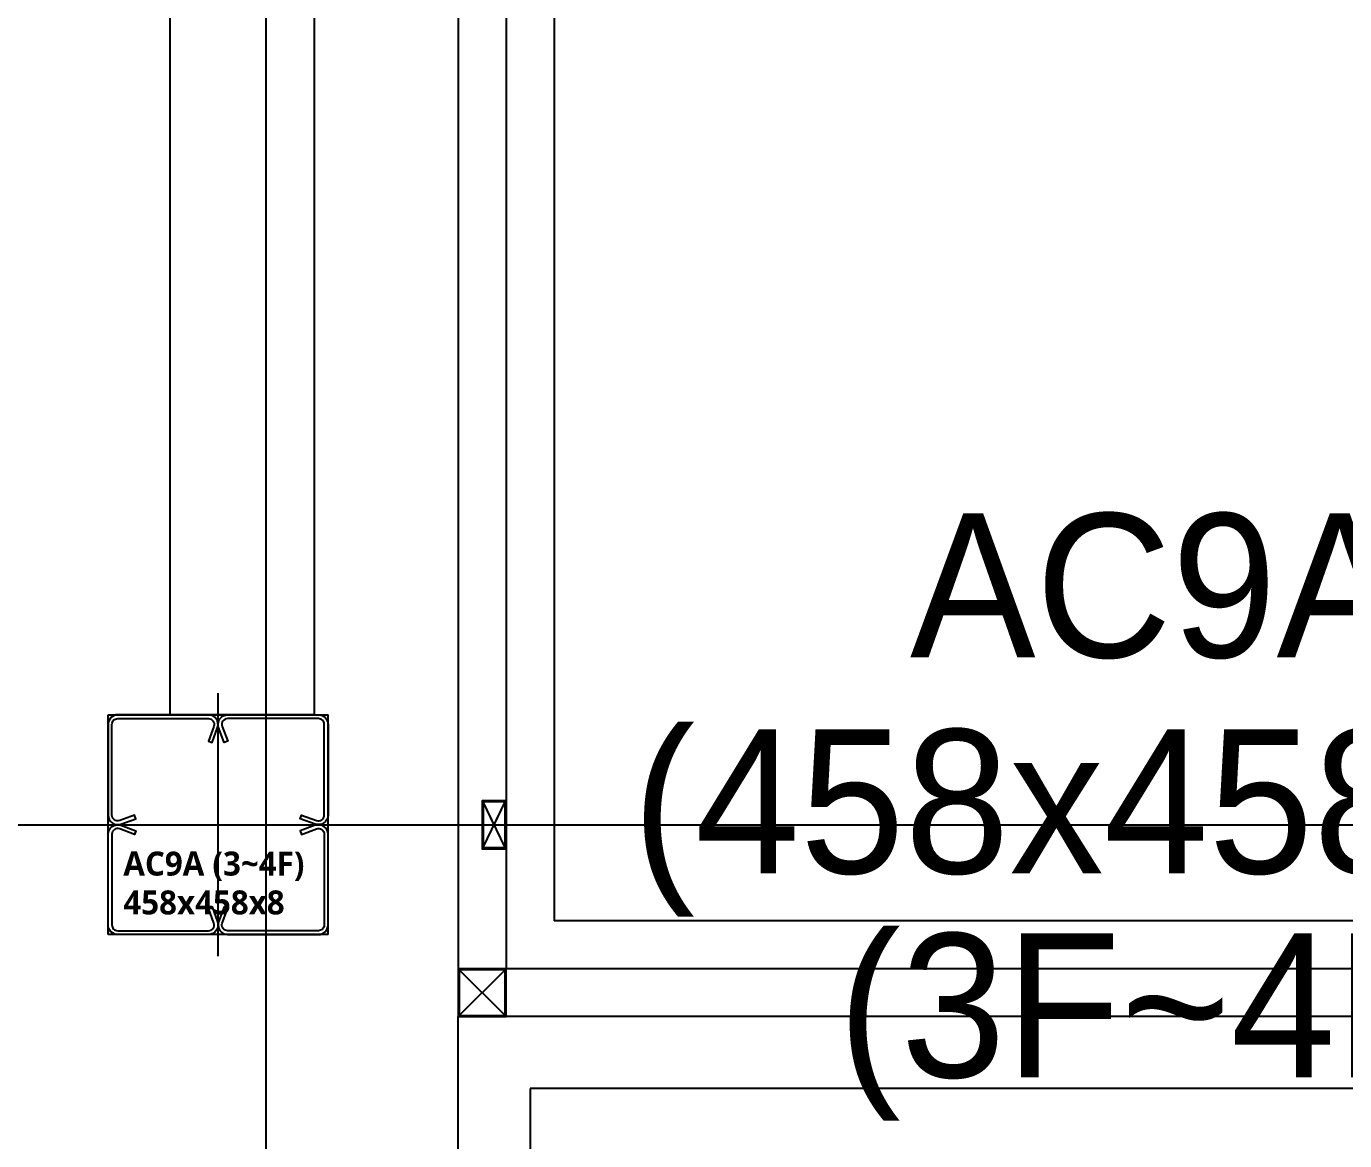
# Model space of a CAD drawing. Header units: millimetres. Extents: x -47382 to 204618, y -51045 to 127155.
# Drawn here: x 134501 to 137246, y 28713 to 31035 of the extents above; entities that cross this region are included whole.
import ezdxf
from ezdxf.enums import TextEntityAlignment as Align

# ---------------------------------------------------------------- set-up
doc = ezdxf.new("R2010")
doc.units = ezdxf.units.MM
doc.header["$LTSCALE"] = 300
doc.header["$MEASUREMENT"] = 0
doc.linetypes.add('CEN', pattern=[62, 60, -1, 0, -1])
doc.layers.get('0').update_dxf_attribs({"linetype": 'CONTINUOUS'})
doc.layers.get('Defpoints').update_dxf_attribs({"color": 153, "linetype": 'CONTINUOUS'})
for name, color, linetype in [('A-CEN', 1, 'CEN'), ('A-FLOR-FLIN-TYP2', 8, 'CONTINUOUS'), ('A-FLOR-GW', 6, 'CONTINUOUS'), ('A-FLOR-PANL', 6, 'CONTINUOUS'), ('A-FLOR-STUD', 9, 'CONTINUOUS'), ('A-ST-AXIS-CEN', 252, 'CEN'), ('A-ST-COL', 2, 'CONTINUOUS'), ('A-ST-CONC', 2, 'CONTINUOUS'), ('Bound', 9, 'CONTINUOUS'), ('XREF-PLAN$0$A-STEEL', 7, 'CONTINUOUS'), ('충돌방지대 IN', 4, 'CONTINUOUS')]:
    doc.layers.add(name, color=color, linetype=linetype)
doc.layers.add('Defpoint', color=161, linetype='CONTINUOUS', plot=False)
doc.styles.add('SH_대대리576', font='NanumGothicBold.ttf')
doc.styles.add('돋움', font='')
doc.styles.get('돋움').set_extended_font_data('Dotum')

# ---------------------------------------------------------------- blocks, each defined once
blk = doc.blocks.new('3-11000')
at = {"layer": 'A-FLOR-FLIN-TYP2'}
for p, q in [((200, 0, -103000), (200, 11400, -103000)), ((500, 279, -103000), (500, 10721, -103000))]:
    blk.add_line(p, q, dxfattribs=at)
at = {"layer": 'A-FLOR-GW'}
for p, q in [((0, 0, -103000), (0, 11000, -103000)), ((100, 0, -103000), (100, 11000, -103000))]:
    blk.add_line(p, q, dxfattribs=at)
blk = doc.blocks.new('A$C02DD68EE')
at = {"layer": 'A-FLOR-STUD'}
for q in [(102.3, 10952.3, -103000), (147.7, 10952.3, -103000)]:
    blk.add_line((125, 11000, -103000), q, dxfattribs=at)
at = {"layer": 'A-FLOR-STUD', "elevation": -103000}
for points in [[(100, 11000), (100, 10950), (150, 10950), (150, 11000)], [(102.3, 11000), (102.3, 10952.3), (147.7, 10952.3), (147.7, 11000)]]:
    blk.add_lwpolyline(points, dxfattribs=at)
blk.add_blockref('3-11000', (0, 0))
blk = doc.blocks.new('A$C500F4283')
at = {"layer": 'A-FLOR-STUD'}
for p, q in [((2.3, 2.3, -103000), (97.7, 47.7, -103000)), ((2.3, 47.7, -103000), (97.7, 2.3, -103000))]:
    blk.add_line(p, q, dxfattribs=at)
at = {"layer": 'A-FLOR-STUD', "elevation": -103000}
for points in [[(0, 0), (100, 0), (100, 50), (0, 50)], [(2.3, 2.3), (97.7, 2.3), (97.7, 47.7), (2.3, 47.7)]]:
    blk.add_lwpolyline(points, close=True, dxfattribs=at)
blk = doc.blocks.new('XREF-PLAN$0$각-100X100')
at = {"layer": 'XREF-PLAN$0$A-STEEL', "color": 1}
for p, q in [((-47.7, -47.7), (47.7, 47.7)), ((-47.7, 47.7), (47.7, -47.7))]:
    blk.add_line(p, q, dxfattribs=at)
at = {"layer": 'XREF-PLAN$0$A-STEEL'}
blk.add_lwpolyline([(-50, -50), (50, -50), (50, 50), (-50, 50)], close=True, dxfattribs=at)
at = {"layer": 'XREF-PLAN$0$A-STEEL', "color": 8}
blk.add_lwpolyline([(-47.7, -47.7), (47.7, -47.7), (47.7, 47.7), (-47.7, 47.7)], close=True, dxfattribs=at)
blk = doc.blocks.new('AC9A(3~4f)')
at = {"layer": 'A-ST-COL'}
for points in [[(265.3, 478.9), (253.9, 447.7), (261.5, 445), (272.8, 476.2, 0.520567), (254, 503), (65, 503, 0.414214), (45, 483), (45, 294, 0.520567), (71.8, 275.2), (103, 286.5), (100.3, 294.1), (69.1, 282.7, -0.520567), (53, 294), (53, 483, -0.414214), (65, 495), (254, 495, -0.520567)], [(282.7, 478.9), (294.1, 447.7), (286.5, 445), (275.2, 476.2, -0.520567), (294, 503), (483, 503, -0.414214), (503, 483), (503, 294, -0.520567), (476.2, 275.2), (445, 286.5), (447.7, 294.1), (478.9, 282.7, 0.520567), (495, 294), (495, 483, 0.414214), (483, 495), (294, 495, 0.520567)], [(265.3, 69.1), (253.9, 100.3), (261.5, 103), (272.8, 71.8, -0.520567), (254, 45), (65, 45, -0.414214), (45, 65), (45, 254, -0.520567), (71.8, 272.8), (103, 261.5), (100.3, 253.9), (69.1, 265.3, 0.520567), (53, 254), (53, 65, 0.414214), (65, 53), (254, 53, 0.520567)], [(282.7, 69.1), (294.1, 100.3), (286.5, 103), (275.2, 71.8, 0.520567), (294, 45), (483, 45, 0.414214), (503, 65), (503, 254, 0.520567), (476.2, 272.8), (445, 261.5), (447.7, 253.9), (478.9, 265.3, -0.520567), (495, 254), (495, 65, -0.414214), (483, 53), (294, 53, -0.520567)]]:
    blk.add_lwpolyline(points, format="xyb", close=True, dxfattribs=at)
at = {"layer": 'Bound', "color": 9, "linetype": 'Continuous'}
for p, q in [((45, 503), (503, 503)), ((45, 45), (45, 503)), ((503, 45), (503, 503)), ((503, 45), (45, 45))]:
    blk.add_line(p, q, dxfattribs=at)
at = {"layer": 'Defpoint'}
for p, q in [((274, 0), (274, 548)), ((0, 274), (548, 274))]:
    blk.add_line(p, q, dxfattribs=at)
at = {"layer": 'Defpoint', "linetype": 'Continuous', "style": 'SH_대대리576'}
for s, p in [('AC9A (3~4F)', (76.7, 193)), ('458x458x8', (76.7, 112))]:
    blk.add_text(s, height=50, dxfattribs=at).set_placement(p, align=Align.MIDDLE_LEFT)
blk = doc.blocks.new('ACT 지상3층구조평면도')
blk.add_blockref('AC9A(3~4f)', (182007.8, 80142.3))

msp = doc.modelspace()

# ---------------------------------------------------------------- linework, layer by layer
at = {"layer": 'A-CEN'}
for p, q in [((141600, 28821.4), (135550, 28821.4)), ((135550, 28821.4), (135550, 24221.4))]:
    msp.add_line(p, q, dxfattribs=at)
at = {"layer": 'A-FLOR-GW'}
for p, q in [((141950, 29171.4), (135600, 29171.4)), ((141850, 29071.4), (135500, 29071.4))]:
    msp.add_line(p, q, dxfattribs=at)
at = {"layer": 'A-FLOR-PANL'}
msp.add_line((135500, 29371.4), (135500, 29071.4), dxfattribs=at)
msp.add_lwpolyline([(135600, 29371.4), (135600, 29171.4)], dxfattribs=at)
at = {"layer": 'A-ST-AXIS-CEN'}
for p, q in [((135000, 0), (135000, 99371.4)), ((0, 29371.4), (142000, 29371.4))]:
    msp.add_line(p, q, dxfattribs=at)
at = {"layer": 'A-ST-CONC'}
for p in [(141750, 28971.4), (135400, 28021.4)]:
    msp.add_line(p, (135400, 28971.4), dxfattribs=at)
at = {"layer": '충돌방지대 IN'}
msp.add_lwpolyline([(134800, 29600.4), (134800, 40167.4), (135100, 40167.4), (135100, 29600.4)], close=True, dxfattribs=at)

# ---------------------------------------------------------------- block references
msp.add_blockref('ACT 지상3층구조평면도', (-47381.8, -51044.9))
for name, p, rotation in [('A$C02DD68EE', (135600, 40371.4), 180), ('A$C500F4283', (135500, 29321.4), 89.99999999999997)]:
    msp.add_blockref(name, p, dxfattribs=dict(rotation=rotation))
at = {"ltscale": 5}
msp.add_blockref('XREF-PLAN$0$각-100X100', (135450, 29021.4), dxfattribs=at)

# ---------------------------------------------------------------- texts
at = {"layer": 'Defpoints', "linetype": 'Continuous', "style": '돋움'}
for s, p in [('AC9A', (136853.7, 29629.9)), ('(458x458x8)', (136853.7, 29179.9)), ('(3F~4F)', (136894.5, 28755))]:
    msp.add_text(s, height=300, dxfattribs=at).set_placement(p, align=Align.BOTTOM_CENTER)

doc.saveas('drawing.dxf')
